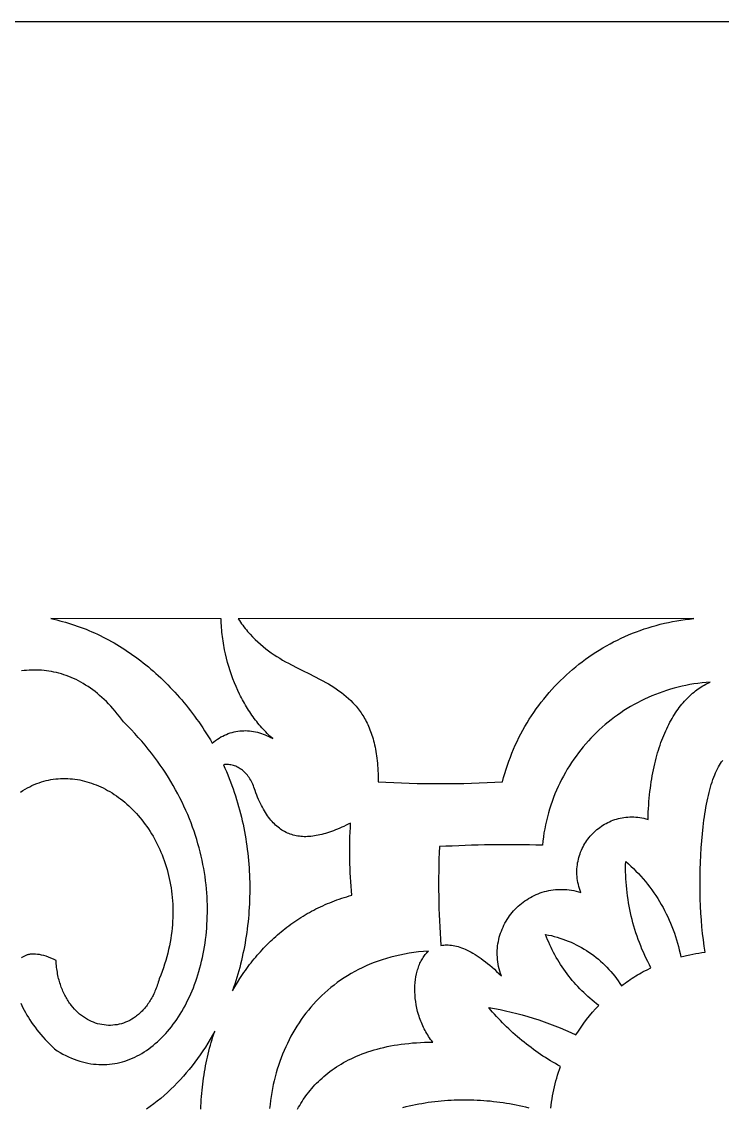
# Model space of a CAD drawing. Extents: x -4950 to -2150, y -1354 to 1346.
# Drawn here: x -3755.5 to -3550.2, y 1027.4 to 1345.6 of the extents above; entities that cross this region are included whole.
import ezdxf

# ---------------------------------------------------------------- set-up
doc = ezdxf.new("R2010")
doc.units = 0
doc.layers.add('LAYER_1', color=18, linetype='CONTINUOUS')

msp = doc.modelspace()

# ---------------------------------------------------------------- linework, layer by layer
at = {"layer": 'LAYER_1'}
for points in [[(-4949.84, -1354.38), (-2149.84, -1354.38), (-2149.84, 1345.62), (-4949.84, 1345.62)], [(-3747.02, 1170.62), (-3746.15, 1170.43), (-3745.27, 1170.23), (-3744.4, 1170.01), (-3743.53, 1169.78), (-3742.66, 1169.54), (-3741.8, 1169.29), (-3740.94, 1169.02), (-3740.08, 1168.74), (-3739.23, 1168.45), (-3738.38, 1168.14), (-3737.53, 1167.82), (-3736.68, 1167.49), (-3735.84, 1167.14), (-3735, 1166.79), (-3734.17, 1166.42), (-3733.34, 1166.03), (-3732.51, 1165.64), (-3731.69, 1165.23), (-3730.87, 1164.81), (-3730.06, 1164.38), (-3729.25, 1163.93), (-3728.44, 1163.48), (-3727.64, 1163.01), (-3726.84, 1162.53), (-3726.05, 1162.04), (-3725.26, 1161.53), (-3724.48, 1161.01), (-3723.7, 1160.49), (-3722.93, 1159.95), (-3722.16, 1159.39), (-3721.4, 1158.83), (-3720.64, 1158.26), (-3719.89, 1157.67), (-3719.14, 1157.07), (-3718.4, 1156.46), (-3717.66, 1155.84), (-3716.93, 1155.21), (-3716.2, 1154.57), (-3715.49, 1153.91), (-3714.77, 1153.25), (-3714.07, 1152.57), (-3713.36, 1151.89), (-3712.67, 1151.19), (-3711.98, 1150.48), (-3711.3, 1149.76), (-3710.62, 1149.03), (-3709.96, 1148.29), (-3709.29, 1147.54), (-3708.64, 1146.78), (-3707.99, 1146.01), (-3707.35, 1145.23), (-3706.71, 1144.43), (-3706.09, 1143.63), (-3705.47, 1142.82), (-3704.85, 1142), (-3704.25, 1141.16), (-3703.65, 1140.32), (-3703.06, 1139.47), (-3702.48, 1138.61), (-3701.9, 1137.73), (-3701.34, 1136.85), (-3700.78, 1135.96), (-3700.23, 1135.06), (-3699.69, 1134.15), (-3699.19, 1134.55), (-3698.69, 1134.93), (-3698.18, 1135.28), (-3697.66, 1135.61), (-3697.13, 1135.92), (-3696.6, 1136.2), (-3696.06, 1136.46), (-3695.52, 1136.69), (-3694.97, 1136.91), (-3694.42, 1137.1), (-3693.86, 1137.26), (-3693.3, 1137.41), (-3692.74, 1137.53), (-3692.17, 1137.62), (-3691.6, 1137.69), (-3691.03, 1137.75), (-3690.45, 1137.77), (-3689.88, 1137.78), (-3689.3, 1137.76), (-3688.73, 1137.72), (-3688.15, 1137.65), (-3687.57, 1137.56), (-3687, 1137.45), (-3686.42, 1137.32), (-3685.85, 1137.16), (-3685.28, 1136.99), (-3684.71, 1136.78), (-3684.14, 1136.56), (-3683.58, 1136.31), (-3683.02, 1136.04), (-3682.47, 1135.75), (-3681.92, 1135.44), (-3682.34, 1135.81), (-3682.76, 1136.2), (-3683.17, 1136.59), (-3683.57, 1136.99), (-3683.97, 1137.39), (-3684.37, 1137.81), (-3684.76, 1138.23), (-3685.15, 1138.65), (-3685.53, 1139.08), (-3685.9, 1139.52), (-3686.27, 1139.97), (-3686.63, 1140.42), (-3686.99, 1140.88), (-3687.35, 1141.35), (-3687.69, 1141.82), (-3688.03, 1142.3), (-3688.37, 1142.78), (-3688.7, 1143.27), (-3689.03, 1143.77), (-3689.34, 1144.27), (-3689.66, 1144.77), (-3689.96, 1145.29), (-3690.27, 1145.8), (-3690.56, 1146.33), (-3690.85, 1146.86), (-3691.13, 1147.39), (-3691.41, 1147.93), (-3691.68, 1148.47), (-3692.21, 1149.57), (-3692.71, 1150.7), (-3693.18, 1151.84), (-3693.63, 1152.99), (-3694.05, 1154.17), (-3694.45, 1155.36), (-3694.82, 1156.56), (-3695.17, 1157.78), (-3695.49, 1159.01), (-3695.78, 1160.26), (-3696.04, 1161.52), (-3696.17, 1162.15), (-3696.28, 1162.79), (-3696.39, 1163.43), (-3696.49, 1164.07), (-3696.58, 1164.71), (-3696.67, 1165.36), (-3696.75, 1166.01), (-3696.82, 1166.66), (-3696.88, 1167.31), (-3696.94, 1167.97), (-3696.99, 1168.63), (-3697.04, 1169.28), (-3697.07, 1169.95), (-3697.1, 1170.61)], [(-3692.04, 1170.61), (-3691.72, 1170.1), (-3691.39, 1169.61), (-3691.06, 1169.13), (-3690.72, 1168.66), (-3690.38, 1168.2), (-3690.03, 1167.75), (-3689.68, 1167.32), (-3689.33, 1166.89), (-3688.61, 1166.06), (-3687.87, 1165.27), (-3687.12, 1164.51), (-3686.36, 1163.78), (-3685.58, 1163.09), (-3684.8, 1162.43), (-3684, 1161.8), (-3683.19, 1161.19), (-3682.37, 1160.61), (-3681.55, 1160.05), (-3680.72, 1159.51), (-3679.88, 1158.99), (-3679.04, 1158.49), (-3678.19, 1158), (-3677.34, 1157.53), (-3676.49, 1157.07), (-3674.78, 1156.19), (-3673.07, 1155.33), (-3671.38, 1154.49), (-3669.7, 1153.65), (-3668.05, 1152.79), (-3667.23, 1152.36), (-3666.42, 1151.91), (-3665.63, 1151.46), (-3664.84, 1150.99), (-3664.07, 1150.51), (-3663.31, 1150.02), (-3662.56, 1149.5), (-3661.83, 1148.97), (-3661.12, 1148.42), (-3660.42, 1147.84), (-3659.73, 1147.25), (-3659.07, 1146.62), (-3658.43, 1145.97), (-3657.8, 1145.29), (-3657.5, 1144.93), (-3657.2, 1144.57), (-3656.91, 1144.21), (-3656.62, 1143.83), (-3656.34, 1143.44), (-3656.06, 1143.05), (-3655.79, 1142.64), (-3655.53, 1142.23), (-3655.27, 1141.81), (-3655.02, 1141.38), (-3654.78, 1140.94), (-3654.54, 1140.48), (-3654.31, 1140.02), (-3654.08, 1139.55), (-3653.86, 1139.06), (-3653.65, 1138.57), (-3653.45, 1138.06), (-3653.26, 1137.54), (-3653.07, 1137.01), (-3652.89, 1136.47), (-3652.71, 1135.92), (-3652.55, 1135.35), (-3652.39, 1134.77), (-3652.24, 1134.18), (-3652.1, 1133.58), (-3651.97, 1132.96), (-3651.84, 1132.33), (-3651.73, 1131.69), (-3651.62, 1131.03), (-3651.52, 1130.35), (-3651.43, 1129.67), (-3651.35, 1128.97), (-3651.28, 1128.25), (-3651.22, 1127.52), (-3651.16, 1126.77), (-3651.12, 1126.01), (-3651.08, 1125.23), (-3651.06, 1124.44), (-3651.04, 1123.63), (-3651.04, 1122.81), (-3648.76, 1122.67), (-3646.49, 1122.56), (-3644.21, 1122.46), (-3641.93, 1122.38), (-3639.65, 1122.32), (-3637.37, 1122.28), (-3635.09, 1122.25), (-3632.81, 1122.24), (-3630.53, 1122.25), (-3628.25, 1122.28), (-3625.97, 1122.32), (-3623.69, 1122.38), (-3621.42, 1122.46), (-3619.14, 1122.56), (-3616.86, 1122.67), (-3614.58, 1122.81), (-3614.26, 1124.04), (-3613.91, 1125.26), (-3613.54, 1126.47), (-3613.14, 1127.67), (-3612.72, 1128.86), (-3612.29, 1130.04), (-3611.83, 1131.2), (-3611.34, 1132.35), (-3610.84, 1133.49), (-3610.32, 1134.62), (-3609.77, 1135.73), (-3609.21, 1136.83), (-3608.62, 1137.92), (-3608.02, 1138.99), (-3607.39, 1140.05), (-3606.75, 1141.1), (-3606.09, 1142.13), (-3605.41, 1143.14), (-3604.71, 1144.14), (-3603.99, 1145.13), (-3603.25, 1146.1), (-3602.5, 1147.06), (-3601.73, 1148), (-3600.94, 1148.93), (-3600.14, 1149.84), (-3599.32, 1150.73), (-3598.48, 1151.61), (-3597.63, 1152.47), (-3596.76, 1153.31), (-3595.87, 1154.14), (-3594.97, 1154.94), (-3594.06, 1155.74), (-3593.13, 1156.51), (-3592.19, 1157.27), (-3591.23, 1158), (-3590.26, 1158.72), (-3589.27, 1159.43), (-3588.27, 1160.11), (-3587.26, 1160.77), (-3586.24, 1161.42), (-3585.2, 1162.04), (-3584.15, 1162.65), (-3583.09, 1163.24), (-3582.02, 1163.8), (-3580.94, 1164.35), (-3579.84, 1164.87), (-3578.74, 1165.38), (-3577.62, 1165.86), (-3576.5, 1166.33), (-3575.36, 1166.77), (-3574.21, 1167.19), (-3573.06, 1167.59), (-3571.9, 1167.97), (-3570.72, 1168.32), (-3569.54, 1168.65), (-3568.35, 1168.97), (-3567.15, 1169.25), (-3565.94, 1169.52), (-3564.73, 1169.76), (-3563.51, 1169.98), (-3562.28, 1170.17), (-3561.05, 1170.34), (-3559.8, 1170.49), (-3558.56, 1170.62)], [(-3553.72, 1151.98), (-3554.92, 1151.89), (-3556.12, 1151.78), (-3557.3, 1151.63), (-3558.48, 1151.46), (-3559.66, 1151.27), (-3560.82, 1151.05), (-3561.97, 1150.8), (-3563.12, 1150.53), (-3564.26, 1150.24), (-3565.38, 1149.92), (-3566.5, 1149.57), (-3567.61, 1149.2), (-3568.7, 1148.81), (-3569.78, 1148.4), (-3570.86, 1147.96), (-3571.92, 1147.49), (-3572.97, 1147.01), (-3574, 1146.5), (-3575.03, 1145.98), (-3576.04, 1145.43), (-3577.04, 1144.85), (-3578.02, 1144.26), (-3578.99, 1143.65), (-3579.95, 1143.02), (-3580.89, 1142.36), (-3581.82, 1141.69), (-3582.73, 1140.99), (-3583.62, 1140.28), (-3584.5, 1139.55), (-3585.37, 1138.8), (-3586.22, 1138.03), (-3587.05, 1137.24), (-3587.86, 1136.44), (-3588.66, 1135.62), (-3589.44, 1134.78), (-3590.2, 1133.92), (-3590.94, 1133.05), (-3591.66, 1132.16), (-3592.37, 1131.25), (-3593.05, 1130.33), (-3593.72, 1129.39), (-3594.37, 1128.44), (-3594.99, 1127.47), (-3595.6, 1126.49), (-3596.18, 1125.49), (-3596.74, 1124.48), (-3597.29, 1123.46), (-3597.81, 1122.42), (-3598.3, 1121.37), (-3598.78, 1120.3), (-3599.23, 1119.23), (-3599.66, 1118.14), (-3600.07, 1117.04), (-3600.45, 1115.92), (-3600.81, 1114.8), (-3601.14, 1113.66), (-3601.45, 1112.52), (-3601.74, 1111.36), (-3602, 1110.19), (-3602.23, 1109.01), (-3602.44, 1107.83), (-3602.62, 1106.63), (-3602.78, 1105.42), (-3602.91, 1104.21), (-3604.79, 1104.25), (-3606.68, 1104.29), (-3608.57, 1104.31), (-3610.45, 1104.33), (-3612.34, 1104.33), (-3614.23, 1104.33), (-3616.12, 1104.32), (-3618, 1104.29), (-3619.89, 1104.26), (-3621.78, 1104.22), (-3623.67, 1104.17), (-3625.55, 1104.11), (-3627.44, 1104.04), (-3629.32, 1103.96), (-3631.21, 1103.87), (-3633.09, 1103.77), (-3633.17, 1101.97), (-3633.23, 1100.16), (-3633.28, 1098.35), (-3633.31, 1096.53), (-3633.33, 1094.72), (-3633.34, 1092.91), (-3633.33, 1091.1), (-3633.31, 1089.29), (-3633.27, 1087.48), (-3633.22, 1085.67), (-3633.16, 1083.87), (-3633.08, 1082.06), (-3632.99, 1080.25), (-3632.88, 1078.44), (-3632.76, 1076.63), (-3632.63, 1074.83), (-3632.22, 1074.89), (-3631.8, 1074.94), (-3631.37, 1074.97), (-3630.94, 1074.98), (-3630.49, 1074.97), (-3630.03, 1074.93), (-3629.57, 1074.88), (-3629.09, 1074.81), (-3628.61, 1074.72), (-3628.11, 1074.6), (-3627.61, 1074.46), (-3627.1, 1074.31), (-3626.57, 1074.12), (-3626.04, 1073.92), (-3625.5, 1073.69), (-3624.95, 1073.44), (-3624.39, 1073.16), (-3623.83, 1072.86), (-3623.25, 1072.54), (-3622.66, 1072.18), (-3622.07, 1071.81), (-3621.47, 1071.41), (-3620.85, 1070.98), (-3620.23, 1070.52), (-3619.6, 1070.04), (-3618.96, 1069.53), (-3618.31, 1068.99), (-3617.66, 1068.43), (-3616.99, 1067.83), (-3616.32, 1067.21), (-3615.63, 1066.56), (-3614.94, 1065.88), (-3615.18, 1066.56), (-3615.4, 1067.25), (-3615.58, 1067.94), (-3615.74, 1068.63), (-3615.87, 1069.31), (-3615.98, 1069.99), (-3616.06, 1070.67), (-3616.11, 1071.35), (-3616.14, 1072.02), (-3616.15, 1072.68), (-3616.13, 1073.35), (-3616.09, 1074), (-3616.02, 1074.66), (-3615.93, 1075.3), (-3615.82, 1075.94), (-3615.69, 1076.57), (-3615.53, 1077.2), (-3615.36, 1077.82), (-3615.16, 1078.43), (-3614.94, 1079.03), (-3614.71, 1079.62), (-3614.45, 1080.2), (-3614.17, 1080.78), (-3613.88, 1081.34), (-3613.57, 1081.89), (-3613.24, 1082.43), (-3612.89, 1082.96), (-3612.53, 1083.47), (-3612.14, 1083.98), (-3611.75, 1084.47), (-3611.33, 1084.95), (-3610.91, 1085.41), (-3610.46, 1085.86), (-3610.01, 1086.3), (-3609.53, 1086.72), (-3609.05, 1087.12), (-3608.55, 1087.51), (-3608.04, 1087.88), (-3607.51, 1088.23), (-3606.98, 1088.57), (-3606.43, 1088.89), (-3605.87, 1089.19), (-3605.3, 1089.48), (-3604.72, 1089.74), (-3604.13, 1089.98), (-3603.54, 1090.21), (-3602.93, 1090.41), (-3602.31, 1090.59), (-3601.69, 1090.76), (-3601.05, 1090.9), (-3600.41, 1091.01), (-3599.77, 1091.11), (-3599.11, 1091.18), (-3598.45, 1091.23), (-3597.79, 1091.26), (-3597.12, 1091.26), (-3596.44, 1091.23), (-3595.76, 1091.18), (-3595.08, 1091.11), (-3594.39, 1091.01), (-3593.7, 1090.88), (-3593, 1090.72), (-3592.31, 1090.54), (-3591.61, 1090.33), (-3591.83, 1090.92), (-3592.03, 1091.51), (-3592.21, 1092.1), (-3592.36, 1092.69), (-3592.49, 1093.28), (-3592.59, 1093.86), (-3592.68, 1094.45), (-3592.74, 1095.03), (-3592.78, 1095.61), (-3592.8, 1096.18), (-3592.79, 1096.76), (-3592.77, 1097.32), (-3592.72, 1097.89), (-3592.66, 1098.45), (-3592.58, 1099), (-3592.47, 1099.55), (-3592.35, 1100.09), (-3592.21, 1100.63), (-3592.05, 1101.16), (-3591.88, 1101.68), (-3591.69, 1102.2), (-3591.47, 1102.7), (-3591.25, 1103.2), (-3591, 1103.69), (-3590.74, 1104.17), (-3590.47, 1104.65), (-3590.18, 1105.11), (-3589.87, 1105.56), (-3589.55, 1106), (-3589.22, 1106.43), (-3588.87, 1106.85), (-3588.51, 1107.26), (-3588.13, 1107.65), (-3587.75, 1108.04), (-3587.35, 1108.41), (-3586.93, 1108.76), (-3586.51, 1109.1), (-3586.07, 1109.43), (-3585.63, 1109.75), (-3585.17, 1110.05), (-3584.7, 1110.33), (-3584.23, 1110.6), (-3583.74, 1110.85), (-3583.24, 1111.09), (-3582.74, 1111.31), (-3582.23, 1111.51), (-3581.7, 1111.7), (-3581.17, 1111.86), (-3580.64, 1112.01), (-3580.09, 1112.14), (-3579.54, 1112.25), (-3578.99, 1112.34), (-3578.42, 1112.41), (-3577.85, 1112.46), (-3577.28, 1112.49), (-3576.7, 1112.5), (-3576.12, 1112.49), (-3575.53, 1112.46), (-3574.94, 1112.4), (-3574.34, 1112.32), (-3573.75, 1112.22), (-3573.14, 1112.09), (-3572.54, 1111.94), (-3571.94, 1111.77), (-3571.9, 1112.84), (-3571.86, 1113.9), (-3571.8, 1114.94), (-3571.74, 1115.96), (-3571.66, 1116.98), (-3571.57, 1117.98), (-3571.48, 1118.96), (-3571.37, 1119.93), (-3571.25, 1120.89), (-3571.13, 1121.83), (-3570.99, 1122.76), (-3570.85, 1123.67), (-3570.69, 1124.57), (-3570.53, 1125.46), (-3570.36, 1126.33), (-3570.17, 1127.19), (-3569.98, 1128.03), (-3569.78, 1128.86), (-3569.58, 1129.67), (-3569.36, 1130.47), (-3569.13, 1131.26), (-3568.9, 1132.03), (-3568.66, 1132.79), (-3568.41, 1133.54), (-3568.16, 1134.27), (-3567.89, 1134.99), (-3567.62, 1135.69), (-3567.35, 1136.38), (-3567.06, 1137.05), (-3566.77, 1137.71), (-3566.47, 1138.36), (-3566.16, 1139), (-3565.85, 1139.61), (-3565.53, 1140.22), (-3565.21, 1140.81), (-3564.88, 1141.39), (-3564.54, 1141.95), (-3564.2, 1142.5), (-3563.85, 1143.04), (-3563.5, 1143.56), (-3563.14, 1144.07), (-3562.77, 1144.57), (-3562.4, 1145.05), (-3562.03, 1145.51), (-3561.65, 1145.97), (-3561.27, 1146.41), (-3560.88, 1146.83), (-3560.49, 1147.24), (-3560.09, 1147.64), (-3559.69, 1148.03), (-3559.28, 1148.4), (-3558.87, 1148.76), (-3558.46, 1149.1), (-3558.04, 1149.43), (-3557.62, 1149.75), (-3557.2, 1150.05), (-3556.78, 1150.34), (-3556.35, 1150.61), (-3555.91, 1150.88), (-3555.48, 1151.12), (-3555.04, 1151.36), (-3554.6, 1151.58), (-3554.16, 1151.79)], [(-3687.14, 1120.24), (-3687.28, 1120.72), (-3687.44, 1121.18), (-3687.6, 1121.63), (-3687.78, 1122.06), (-3687.98, 1122.49), (-3688.18, 1122.89), (-3688.4, 1123.29), (-3688.63, 1123.67), (-3688.87, 1124.03), (-3689.12, 1124.38), (-3689.38, 1124.72), (-3689.65, 1125.04), (-3689.93, 1125.34), (-3690.22, 1125.63), (-3690.52, 1125.9), (-3690.82, 1126.16), (-3691.14, 1126.4), (-3691.45, 1126.62), (-3691.78, 1126.82), (-3692.11, 1127.01), (-3692.45, 1127.18), (-3692.79, 1127.33), (-3693.14, 1127.46), (-3693.49, 1127.58), (-3693.85, 1127.67), (-3694.21, 1127.75), (-3694.57, 1127.8), (-3694.93, 1127.84), (-3695.3, 1127.86), (-3695.67, 1127.86), (-3696.04, 1127.83), (-3696.41, 1127.79), (-3695.96, 1126.79), (-3695.53, 1125.79), (-3695.11, 1124.79), (-3694.7, 1123.78), (-3694.31, 1122.77), (-3693.93, 1121.75), (-3693.57, 1120.73), (-3693.22, 1119.7), (-3692.88, 1118.68), (-3692.56, 1117.64), (-3692.25, 1116.61), (-3691.95, 1115.57), (-3691.66, 1114.53), (-3691.39, 1113.48), (-3691.13, 1112.44), (-3690.89, 1111.39), (-3690.66, 1110.34), (-3690.44, 1109.28), (-3690.23, 1108.23), (-3690.04, 1107.17), (-3689.86, 1106.11), (-3689.69, 1105.05), (-3689.54, 1103.99), (-3689.4, 1102.93), (-3689.27, 1101.87), (-3689.16, 1100.8), (-3689.05, 1099.74), (-3688.96, 1098.67), (-3688.88, 1097.61), (-3688.82, 1096.54), (-3688.77, 1095.48), (-3688.73, 1094.41), (-3688.7, 1093.35), (-3688.68, 1092.28), (-3688.68, 1091.22), (-3688.69, 1090.16), (-3688.71, 1089.1), (-3688.74, 1088.04), (-3688.79, 1086.98), (-3688.85, 1085.92), (-3688.91, 1084.87), (-3689, 1083.81), (-3689.09, 1082.76), (-3689.19, 1081.71), (-3689.31, 1080.67), (-3689.44, 1079.63), (-3689.58, 1078.58), (-3689.73, 1077.55), (-3689.9, 1076.51), (-3690.07, 1075.48), (-3690.26, 1074.45), (-3690.46, 1073.43), (-3690.67, 1072.41), (-3690.89, 1071.39), (-3691.13, 1070.38), (-3691.37, 1069.37), (-3691.63, 1068.37), (-3691.89, 1067.37), (-3692.17, 1066.37), (-3692.46, 1065.39), (-3692.76, 1064.4), (-3693.08, 1063.42), (-3693.4, 1062.45), (-3693.73, 1061.48), (-3693.03, 1062.71), (-3692.3, 1063.93), (-3691.55, 1065.13), (-3690.77, 1066.31), (-3690.37, 1066.89), (-3689.97, 1067.47), (-3689.55, 1068.05), (-3689.14, 1068.61), (-3688.71, 1069.18), (-3688.28, 1069.74), (-3687.85, 1070.29), (-3687.4, 1070.84), (-3686.95, 1071.38), (-3686.5, 1071.92), (-3686.04, 1072.45), (-3685.57, 1072.98), (-3685.09, 1073.5), (-3684.61, 1074.02), (-3684.13, 1074.52), (-3683.63, 1075.03), (-3683.13, 1075.53), (-3682.63, 1076.02), (-3682.12, 1076.5), (-3681.6, 1076.98), (-3681.07, 1077.46), (-3680.54, 1077.93), (-3680.01, 1078.39), (-3679.46, 1078.84), (-3678.91, 1079.29), (-3678.36, 1079.73), (-3677.8, 1080.16), (-3677.23, 1080.59), (-3676.65, 1081.01), (-3676.07, 1081.43), (-3675.48, 1081.84), (-3674.89, 1082.24), (-3674.29, 1082.63), (-3673.69, 1083.02), (-3673.07, 1083.39), (-3672.46, 1083.77), (-3671.83, 1084.13), (-3671.2, 1084.49), (-3670.57, 1084.83), (-3669.92, 1085.18), (-3669.27, 1085.51), (-3668.62, 1085.84), (-3667.96, 1086.15), (-3667.29, 1086.46), (-3666.61, 1086.77), (-3665.93, 1087.06), (-3665.25, 1087.34), (-3664.56, 1087.62), (-3663.86, 1087.89), (-3663.15, 1088.15), (-3662.44, 1088.4), (-3661.72, 1088.65), (-3661, 1088.88), (-3660.27, 1089.11), (-3659.54, 1089.33), (-3658.79, 1089.54), (-3658.9, 1090.85), (-3659, 1092.17), (-3659.08, 1093.49), (-3659.15, 1094.81), (-3659.22, 1096.13), (-3659.27, 1097.45), (-3659.3, 1098.77), (-3659.33, 1100.09), (-3659.35, 1101.41), (-3659.35, 1102.74), (-3659.34, 1104.06), (-3659.33, 1105.38), (-3659.3, 1106.7), (-3659.25, 1108.02), (-3659.2, 1109.35), (-3659.14, 1110.67), (-3659.79, 1110.34), (-3660.43, 1110.03), (-3661.06, 1109.73), (-3661.69, 1109.44), (-3662.31, 1109.17), (-3662.92, 1108.91), (-3663.52, 1108.67), (-3664.12, 1108.43), (-3664.71, 1108.22), (-3665.29, 1108.02), (-3665.87, 1107.83), (-3666.44, 1107.65), (-3667, 1107.49), (-3667.55, 1107.35), (-3668.1, 1107.22), (-3668.64, 1107.1), (-3669.18, 1107), (-3669.7, 1106.91), (-3670.22, 1106.84), (-3670.74, 1106.78), (-3671.24, 1106.74), (-3671.74, 1106.71), (-3672.24, 1106.7), (-3672.72, 1106.7), (-3673.2, 1106.72), (-3673.68, 1106.76), (-3674.14, 1106.8), (-3674.6, 1106.87), (-3675.06, 1106.95), (-3675.5, 1107.05), (-3675.94, 1107.16), (-3676.38, 1107.29), (-3676.81, 1107.43), (-3677.23, 1107.59), (-3677.64, 1107.77), (-3678.05, 1107.96), (-3678.46, 1108.17), (-3678.85, 1108.39), (-3679.25, 1108.63), (-3679.63, 1108.89), (-3680.01, 1109.16), (-3680.38, 1109.46), (-3680.75, 1109.76), (-3681.11, 1110.09), (-3681.46, 1110.43), (-3681.81, 1110.79), (-3682.16, 1111.16), (-3682.5, 1111.56), (-3682.83, 1111.97), (-3683.15, 1112.4), (-3683.47, 1112.84), (-3683.79, 1113.3), (-3684.1, 1113.78), (-3684.4, 1114.28), (-3684.7, 1114.8), (-3684.99, 1115.33), (-3685.28, 1115.88), (-3685.56, 1116.45), (-3685.84, 1117.04), (-3686.11, 1117.64), (-3686.38, 1118.26), (-3686.64, 1118.91), (-3686.89, 1119.57)]]:
    msp.add_lwpolyline(points, close=True, dxfattribs=at)
for points in [[(-3755.79, 1057.91), (-3755.48, 1057.22), (-3755.15, 1056.52), (-3754.79, 1055.82), (-3754.41, 1055.11), (-3754, 1054.4), (-3753.57, 1053.68), (-3753.12, 1052.97), (-3752.64, 1052.25), (-3752.14, 1051.54), (-3751.62, 1050.82), (-3751.07, 1050.11), (-3750.5, 1049.39), (-3749.91, 1048.69), (-3749.3, 1047.98), (-3748.66, 1047.28), (-3747.99, 1046.59), (-3747.31, 1045.9), (-3746.6, 1045.22), (-3745.87, 1044.55), (-3745.12, 1043.89), (-3744.29, 1043.4), (-3743.46, 1042.94), (-3742.63, 1042.52), (-3741.81, 1042.13), (-3740.98, 1041.77), (-3740.16, 1041.45), (-3739.34, 1041.16), (-3738.53, 1040.89), (-3737.71, 1040.66), (-3736.9, 1040.46), (-3736.1, 1040.29), (-3735.29, 1040.15), (-3734.49, 1040.04), (-3733.7, 1039.96), (-3732.9, 1039.91), (-3732.12, 1039.89), (-3731.33, 1039.9), (-3730.56, 1039.93), (-3729.78, 1039.99), (-3729.02, 1040.08), (-3728.25, 1040.2), (-3727.5, 1040.34), (-3726.75, 1040.51), (-3726, 1040.71), (-3725.27, 1040.93), (-3724.53, 1041.18), (-3723.81, 1041.45), (-3723.09, 1041.75), (-3722.38, 1042.07), (-3721.68, 1042.42), (-3720.98, 1042.79), (-3720.3, 1043.18), (-3719.62, 1043.6), (-3718.95, 1044.04), (-3718.29, 1044.5), (-3717.64, 1044.99), (-3716.99, 1045.49), (-3716.36, 1046.02), (-3715.73, 1046.57), (-3715.12, 1047.14), (-3714.51, 1047.73), (-3713.92, 1048.34), (-3713.33, 1048.97), (-3712.76, 1049.62), (-3712.2, 1050.29), (-3711.65, 1050.98), (-3711.11, 1051.69), (-3710.58, 1052.41), (-3710.06, 1053.15), (-3709.56, 1053.92), (-3709.06, 1054.69), (-3708.58, 1055.49), (-3708.12, 1056.3), (-3707.66, 1057.13), (-3707.22, 1057.97), (-3706.79, 1058.83), (-3706.38, 1059.71), (-3705.98, 1060.59), (-3705.59, 1061.5), (-3705.22, 1062.42), (-3704.86, 1063.35), (-3704.52, 1064.3), (-3704.19, 1065.26), (-3703.88, 1066.23), (-3703.58, 1067.21), (-3703.3, 1068.21), (-3703.03, 1069.22), (-3702.78, 1070.24), (-3702.55, 1071.27), (-3702.33, 1072.31), (-3702.13, 1073.37), (-3701.95, 1074.43), (-3701.78, 1075.51), (-3701.63, 1076.59), (-3701.5, 1077.68), (-3701.39, 1078.79), (-3701.29, 1079.9), (-3701.22, 1081.02), (-3701.16, 1082.14), (-3701.12, 1083.28), (-3701.1, 1084.42), (-3701.1, 1085.57), (-3701.11, 1086.73), (-3701.15, 1087.89), (-3701.21, 1089.06), (-3701.29, 1090.23), (-3701.38, 1091.41), (-3701.5, 1092.59), (-3701.64, 1093.78), (-3701.8, 1094.98), (-3701.98, 1096.17), (-3702.19, 1097.38), (-3702.41, 1098.58), (-3702.66, 1099.79), (-3702.93, 1101), (-3703.22, 1102.21), (-3703.53, 1103.43), (-3703.87, 1104.64), (-3704.23, 1105.86), (-3704.61, 1107.08), (-3705.02, 1108.3), (-3705.45, 1109.52), (-3705.9, 1110.74), (-3706.38, 1111.96), (-3706.88, 1113.18), (-3707.41, 1114.4), (-3707.96, 1115.62), (-3708.54, 1116.84), (-3709.14, 1118.05), (-3709.77, 1119.26), (-3710.42, 1120.47), (-3711.1, 1121.68), (-3711.81, 1122.88), (-3712.54, 1124.08), (-3713.3, 1125.28), (-3714.09, 1126.47), (-3714.9, 1127.66), (-3715.74, 1128.84), (-3716.61, 1130.02), (-3717.5, 1131.19), (-3718.42, 1132.35), (-3719.38, 1133.51), (-3720.36, 1134.67), (-3721.36, 1135.81), (-3722.4, 1136.95), (-3723.47, 1138.08), (-3724.56, 1139.21), (-3725.69, 1140.32), (-3726.29, 1141.16), (-3726.9, 1141.97), (-3727.52, 1142.75), (-3728.14, 1143.51), (-3728.77, 1144.24), (-3729.41, 1144.95), (-3730.05, 1145.63), (-3730.7, 1146.29), (-3731.35, 1146.93), (-3732.01, 1147.54), (-3732.68, 1148.13), (-3733.35, 1148.69), (-3734.03, 1149.23), (-3734.71, 1149.75), (-3735.39, 1150.24), (-3736.08, 1150.72), (-3736.78, 1151.16), (-3737.48, 1151.59), (-3738.18, 1151.99), (-3738.88, 1152.37), (-3739.59, 1152.73), (-3740.3, 1153.06), (-3741.01, 1153.38), (-3741.73, 1153.67), (-3742.45, 1153.94), (-3743.17, 1154.19), (-3743.89, 1154.42), (-3744.62, 1154.62), (-3745.34, 1154.81), (-3746.07, 1154.97), (-3746.8, 1155.11), (-3747.53, 1155.24), (-3748.26, 1155.34), (-3748.99, 1155.42), (-3749.72, 1155.48), (-3750.45, 1155.52), (-3751.18, 1155.55), (-3751.91, 1155.55), (-3752.63, 1155.53), (-3753.36, 1155.5), (-3754.09, 1155.44), (-3754.81, 1155.37), (-3755.54, 1155.27)], [(-3600.46, 1027.1), (-3600.35, 1028.01), (-3600.23, 1028.91), (-3600.09, 1029.81), (-3599.94, 1030.7), (-3599.77, 1031.59), (-3599.59, 1032.48), (-3599.39, 1033.35), (-3599.17, 1034.23), (-3598.94, 1035.09), (-3598.7, 1035.95), (-3598.44, 1036.81), (-3598.17, 1037.65), (-3597.89, 1038.49), (-3597.59, 1039.33), (-3598.34, 1039.74), (-3599.09, 1040.16), (-3599.83, 1040.59), (-3600.56, 1041.03), (-3601.29, 1041.48), (-3602.02, 1041.94), (-3602.74, 1042.4), (-3603.45, 1042.88), (-3604.16, 1043.36), (-3604.86, 1043.85), (-3605.55, 1044.35), (-3606.24, 1044.85), (-3606.93, 1045.37), (-3607.6, 1045.89), (-3608.27, 1046.42), (-3608.94, 1046.96), (-3609.6, 1047.5), (-3610.25, 1048.06), (-3610.89, 1048.62), (-3611.53, 1049.19), (-3612.16, 1049.77), (-3612.79, 1050.35), (-3613.4, 1050.94), (-3614.01, 1051.54), (-3614.62, 1052.15), (-3615.21, 1052.77), (-3615.8, 1053.39), (-3616.39, 1054.02), (-3616.96, 1054.66), (-3617.53, 1055.3), (-3618.09, 1055.95), (-3618.64, 1056.61), (-3616.98, 1056.32), (-3615.33, 1056), (-3613.69, 1055.66), (-3612.05, 1055.28), (-3610.42, 1054.88), (-3608.8, 1054.45), (-3607.18, 1053.99), (-3605.58, 1053.5), (-3603.98, 1052.98), (-3602.39, 1052.43), (-3600.82, 1051.86), (-3599.25, 1051.26), (-3597.69, 1050.63), (-3596.15, 1049.97), (-3594.61, 1049.28), (-3593.09, 1048.57), (-3592.35, 1049.73), (-3591.58, 1050.88), (-3590.79, 1052), (-3589.96, 1053.09), (-3589.11, 1054.17), (-3588.23, 1055.22), (-3587.32, 1056.24), (-3586.38, 1057.24), (-3587.04, 1057.74), (-3587.69, 1058.26), (-3588.33, 1058.78), (-3588.96, 1059.31), (-3589.58, 1059.85), (-3590.19, 1060.41), (-3590.79, 1060.97), (-3591.38, 1061.55), (-3591.95, 1062.13), (-3592.52, 1062.73), (-3593.08, 1063.34), (-3593.62, 1063.95), (-3594.15, 1064.58), (-3594.68, 1065.21), (-3595.19, 1065.85), (-3595.68, 1066.51), (-3596.17, 1067.17), (-3596.65, 1067.84), (-3597.11, 1068.51), (-3597.56, 1069.2), (-3598, 1069.9), (-3598.43, 1070.6), (-3598.84, 1071.31), (-3599.24, 1072.03), (-3599.63, 1072.76), (-3600.01, 1073.49), (-3600.37, 1074.23), (-3600.72, 1074.98), (-3601.06, 1075.74), (-3601.38, 1076.5), (-3601.69, 1077.27), (-3601.99, 1078.04), (-3601.13, 1077.87), (-3600.27, 1077.68), (-3599.43, 1077.47), (-3598.59, 1077.23), (-3597.76, 1076.97), (-3596.94, 1076.7), (-3596.12, 1076.4), (-3595.32, 1076.08), (-3594.52, 1075.74), (-3593.74, 1075.38), (-3592.96, 1075), (-3592.2, 1074.61), (-3591.45, 1074.19), (-3590.71, 1073.75), (-3589.98, 1073.3), (-3589.26, 1072.82), (-3588.55, 1072.33), (-3587.86, 1071.82), (-3587.18, 1071.3), (-3586.51, 1070.75), (-3585.86, 1070.19), (-3585.22, 1069.61), (-3584.59, 1069.01), (-3583.98, 1068.4), (-3583.39, 1067.77), (-3582.81, 1067.13), (-3582.25, 1066.47), (-3581.7, 1065.79), (-3581.17, 1065.1), (-3580.65, 1064.39), (-3580.16, 1063.67), (-3579.68, 1062.93), (-3579.19, 1063.33), (-3578.69, 1063.72), (-3578.18, 1064.1), (-3577.67, 1064.47), (-3577.15, 1064.83), (-3576.62, 1065.18), (-3576.09, 1065.53), (-3575.56, 1065.86), (-3575.01, 1066.19), (-3574.47, 1066.51), (-3573.91, 1066.82), (-3573.36, 1067.13), (-3572.23, 1067.71), (-3571.09, 1068.27), (-3571.56, 1069.17), (-3572.03, 1070.07), (-3572.47, 1070.99), (-3572.9, 1071.91), (-3573.32, 1072.83), (-3573.72, 1073.76), (-3574.1, 1074.7), (-3574.47, 1075.64), (-3574.82, 1076.59), (-3575.16, 1077.54), (-3575.48, 1078.5), (-3575.79, 1079.46), (-3576.07, 1080.43), (-3576.35, 1081.4), (-3576.61, 1082.38), (-3576.85, 1083.36), (-3577.07, 1084.35), (-3577.28, 1085.33), (-3577.47, 1086.33), (-3577.65, 1087.32), (-3577.81, 1088.32), (-3577.96, 1089.32), (-3578.08, 1090.32), (-3578.2, 1091.33), (-3578.29, 1092.34), (-3578.37, 1093.35), (-3578.43, 1094.36), (-3578.48, 1095.38), (-3578.5, 1096.39), (-3578.52, 1097.41), (-3578.51, 1098.43), (-3578.49, 1099.45), (-3577.71, 1098.76), (-3576.95, 1098.05), (-3576.2, 1097.34), (-3575.47, 1096.61), (-3574.76, 1095.86), (-3574.06, 1095.1), (-3573.38, 1094.33), (-3572.72, 1093.54), (-3572.08, 1092.74), (-3571.45, 1091.93), (-3570.84, 1091.1), (-3570.24, 1090.27), (-3569.67, 1089.42), (-3569.11, 1088.56), (-3568.57, 1087.69), (-3568.05, 1086.8), (-3567.55, 1085.91), (-3567.07, 1085.01), (-3566.61, 1084.1), (-3566.16, 1083.17), (-3565.74, 1082.24), (-3565.33, 1081.3), (-3564.94, 1080.35), (-3564.58, 1079.39), (-3564.23, 1078.43), (-3563.9, 1077.45), (-3563.59, 1076.47), (-3563.31, 1075.48), (-3563.04, 1074.48), (-3562.8, 1073.48), (-3562.57, 1072.47), (-3562.37, 1071.46), (-3561.49, 1071.68), (-3560.62, 1071.89), (-3559.73, 1072.08), (-3558.84, 1072.26), (-3557.94, 1072.43), (-3557.04, 1072.57), (-3556.13, 1072.7), (-3555.22, 1072.82), (-3555.49, 1074.58), (-3555.73, 1076.41), (-3555.95, 1078.31), (-3556.14, 1080.26), (-3556.3, 1082.25), (-3556.43, 1084.29), (-3556.54, 1086.37), (-3556.62, 1088.47), (-3556.67, 1090.6), (-3556.69, 1092.73), (-3556.68, 1094.88), (-3556.65, 1097.03), (-3556.58, 1099.17), (-3556.49, 1101.3), (-3556.36, 1103.41), (-3556.21, 1105.5), (-3556.02, 1107.55), (-3555.8, 1109.56), (-3555.55, 1111.53), (-3555.42, 1112.49), (-3555.27, 1113.44), (-3555.12, 1114.37), (-3554.96, 1115.29), (-3554.79, 1116.2), (-3554.62, 1117.08), (-3554.43, 1117.95), (-3554.24, 1118.79), (-3554.04, 1119.62), (-3553.83, 1120.43), (-3553.62, 1121.21), (-3553.39, 1121.97), (-3553.16, 1122.71), (-3552.92, 1123.43), (-3552.67, 1124.12), (-3552.41, 1124.78), (-3552.14, 1125.42), (-3551.87, 1126.03), (-3551.59, 1126.61), (-3551.29, 1127.16), (-3550.99, 1127.68), (-3550.68, 1128.17), (-3550.37, 1128.63), (-3550.04, 1129.05)], [(-3755.85, 1119.77), (-3755.19, 1120.2), (-3754.53, 1120.6), (-3753.86, 1120.98), (-3753.19, 1121.33), (-3752.51, 1121.66), (-3751.83, 1121.97), (-3751.14, 1122.25), (-3750.45, 1122.5), (-3749.76, 1122.73), (-3749.06, 1122.94), (-3748.37, 1123.12), (-3747.67, 1123.28), (-3746.96, 1123.42), (-3746.26, 1123.53), (-3745.56, 1123.62), (-3744.85, 1123.69), (-3744.15, 1123.74), (-3743.44, 1123.76), (-3742.73, 1123.76), (-3742.03, 1123.74), (-3741.32, 1123.7), (-3740.61, 1123.64), (-3739.91, 1123.55), (-3739.21, 1123.45), (-3738.51, 1123.32), (-3737.81, 1123.17), (-3737.11, 1123.01), (-3736.42, 1122.82), (-3735.73, 1122.62), (-3735.04, 1122.39), (-3734.36, 1122.14), (-3733.68, 1121.88), (-3733, 1121.6), (-3732.33, 1121.29), (-3731.66, 1120.97), (-3731, 1120.63), (-3730.35, 1120.27), (-3729.7, 1119.9), (-3729.05, 1119.51), (-3728.41, 1119.09), (-3727.78, 1118.67), (-3727.16, 1118.22), (-3726.54, 1117.76), (-3725.93, 1117.28), (-3725.33, 1116.79), (-3724.74, 1116.27), (-3724.15, 1115.75), (-3723.58, 1115.2), (-3723.01, 1114.65), (-3722.45, 1114.07), (-3721.91, 1113.48), (-3721.37, 1112.88), (-3720.84, 1112.26), (-3720.32, 1111.62), (-3719.82, 1110.98), (-3719.32, 1110.31), (-3718.84, 1109.64), (-3718.37, 1108.95), (-3717.91, 1108.25), (-3717.46, 1107.53), (-3717.03, 1106.8), (-3716.61, 1106.06), (-3716.2, 1105.3), (-3715.81, 1104.54), (-3715.43, 1103.76), (-3715.06, 1102.97), (-3714.71, 1102.16), (-3714.37, 1101.35), (-3714.05, 1100.52), (-3713.75, 1099.68), (-3713.46, 1098.84), (-3713.18, 1097.98), (-3712.93, 1097.11), (-3712.69, 1096.23), (-3712.46, 1095.34), (-3712.26, 1094.44), (-3712.07, 1093.53), (-3711.9, 1092.61), (-3711.75, 1091.68), (-3711.61, 1090.75), (-3711.5, 1089.8), (-3711.4, 1088.85), (-3711.33, 1087.88), (-3711.27, 1086.91), (-3711.23, 1085.93), (-3711.22, 1084.95), (-3711.22, 1083.95), (-3711.25, 1082.95), (-3711.3, 1081.94), (-3711.37, 1080.93), (-3711.46, 1079.91), (-3711.57, 1078.88), (-3711.71, 1077.84), (-3711.86, 1076.8), (-3712.05, 1075.76), (-3712.25, 1074.7), (-3712.48, 1073.65), (-3712.73, 1072.58), (-3713.01, 1071.52), (-3713.31, 1070.44), (-3713.64, 1069.37), (-3713.99, 1068.29), (-3714.37, 1067.2), (-3714.77, 1066.11), (-3715.2, 1065.02), (-3715.34, 1064.53), (-3715.48, 1064.06), (-3715.63, 1063.59), (-3715.78, 1063.13), (-3715.94, 1062.68), (-3716.11, 1062.24), (-3716.28, 1061.81), (-3716.46, 1061.39), (-3716.64, 1060.98), (-3716.83, 1060.58), (-3717.02, 1060.18), (-3717.22, 1059.8), (-3717.43, 1059.42), (-3717.64, 1059.05), (-3717.85, 1058.69), (-3718.07, 1058.34), (-3718.29, 1058), (-3718.52, 1057.67), (-3718.76, 1057.35), (-3718.99, 1057.03), (-3719.24, 1056.72), (-3719.48, 1056.43), (-3719.73, 1056.14), (-3719.99, 1055.86), (-3720.24, 1055.59), (-3720.5, 1055.33), (-3720.77, 1055.07), (-3721.04, 1054.83), (-3721.31, 1054.59), (-3721.58, 1054.36), (-3721.86, 1054.14), (-3722.14, 1053.93), (-3722.43, 1053.73), (-3722.71, 1053.54), (-3723.29, 1053.18), (-3723.88, 1052.85), (-3724.48, 1052.55), (-3725.09, 1052.29), (-3725.7, 1052.07), (-3726.32, 1051.87), (-3726.95, 1051.71), (-3727.58, 1051.58), (-3728.21, 1051.49), (-3728.84, 1051.42), (-3729.48, 1051.39), (-3730.11, 1051.39), (-3730.75, 1051.42), (-3731.38, 1051.49), (-3732.01, 1051.59), (-3732.64, 1051.71), (-3733.27, 1051.87), (-3733.88, 1052.06), (-3734.5, 1052.29), (-3735.1, 1052.54), (-3735.7, 1052.82), (-3736.29, 1053.13), (-3736.87, 1053.48), (-3737.44, 1053.85), (-3737.99, 1054.26), (-3738.54, 1054.69), (-3739.07, 1055.16), (-3739.59, 1055.65), (-3740.09, 1056.17), (-3740.57, 1056.72), (-3741.04, 1057.3), (-3741.27, 1057.61), (-3741.49, 1057.91), (-3741.71, 1058.23), (-3741.92, 1058.55), (-3742.13, 1058.88), (-3742.34, 1059.22), (-3742.53, 1059.56), (-3742.73, 1059.91), (-3742.91, 1060.27), (-3743.1, 1060.64), (-3743.27, 1061.01), (-3743.44, 1061.39), (-3743.61, 1061.78), (-3743.77, 1062.17), (-3743.92, 1062.57), (-3744.06, 1062.98), (-3744.2, 1063.39), (-3744.34, 1063.81), (-3744.46, 1064.24), (-3744.58, 1064.67), (-3744.7, 1065.12), (-3744.8, 1065.56), (-3744.9, 1066.02), (-3744.99, 1066.48), (-3745.08, 1066.95), (-3745.16, 1067.42), (-3745.23, 1067.91), (-3745.29, 1068.39), (-3745.34, 1068.89), (-3745.39, 1069.39), (-3745.43, 1069.9), (-3745.46, 1070.41), (-3746.23, 1070.78), (-3746.97, 1071.1), (-3747.69, 1071.38), (-3748.38, 1071.62), (-3749.05, 1071.82), (-3749.69, 1071.99), (-3750.31, 1072.11), (-3750.9, 1072.2), (-3751.47, 1072.26), (-3752.01, 1072.28), (-3752.53, 1072.26), (-3753.02, 1072.21), (-3753.26, 1072.17), (-3753.49, 1072.13), (-3753.71, 1072.08), (-3753.93, 1072.02), (-3754.14, 1071.95), (-3754.35, 1071.87), (-3754.55, 1071.79), (-3754.74, 1071.7), (-3754.93, 1071.6), (-3755.11, 1071.5), (-3755.28, 1071.38), (-3755.45, 1071.27), (-3755.61, 1071.14)], [(-3674.66, 1026.8), (-3674.36, 1027.37), (-3674.04, 1027.93), (-3673.7, 1028.49), (-3673.35, 1029.05), (-3672.99, 1029.6), (-3672.62, 1030.16), (-3672.23, 1030.71), (-3671.82, 1031.25), (-3671.4, 1031.79), (-3670.97, 1032.33), (-3670.52, 1032.86), (-3670.05, 1033.39), (-3669.57, 1033.91), (-3669.08, 1034.43), (-3668.57, 1034.94), (-3668.04, 1035.44), (-3667.5, 1035.93), (-3666.95, 1036.42), (-3666.37, 1036.9), (-3665.78, 1037.38), (-3665.18, 1037.84), (-3664.56, 1038.3), (-3663.92, 1038.75), (-3663.26, 1039.19), (-3662.59, 1039.62), (-3661.9, 1040.04), (-3661.19, 1040.45), (-3660.47, 1040.85), (-3659.73, 1041.23), (-3658.97, 1041.61), (-3658.19, 1041.98), (-3657.39, 1042.33), (-3656.58, 1042.67), (-3655.75, 1043), (-3654.9, 1043.32), (-3654.03, 1043.62), (-3653.14, 1043.91), (-3652.24, 1044.19), (-3651.31, 1044.45), (-3650.37, 1044.7), (-3649.4, 1044.93), (-3648.42, 1045.15), (-3647.42, 1045.35), (-3646.39, 1045.53), (-3645.35, 1045.7), (-3644.29, 1045.86), (-3643.2, 1045.99), (-3642.1, 1046.11), (-3640.98, 1046.22), (-3639.83, 1046.3), (-3638.67, 1046.37), (-3637.48, 1046.41), (-3636.27, 1046.44), (-3635.04, 1046.45), (-3635.36, 1046.86), (-3635.67, 1047.28), (-3635.97, 1047.71), (-3636.25, 1048.13), (-3636.53, 1048.57), (-3636.79, 1049.01), (-3637.05, 1049.45), (-3637.3, 1049.9), (-3637.53, 1050.35), (-3637.76, 1050.8), (-3637.97, 1051.26), (-3638.18, 1051.72), (-3638.37, 1052.19), (-3638.56, 1052.65), (-3638.74, 1053.12), (-3638.9, 1053.59), (-3639.06, 1054.07), (-3639.21, 1054.54), (-3639.47, 1055.49), (-3639.7, 1056.45), (-3639.89, 1057.4), (-3640.04, 1058.35), (-3640.16, 1059.3), (-3640.24, 1060.25), (-3640.28, 1061.18), (-3640.29, 1062.1), (-3640.26, 1063.01), (-3640.19, 1063.91), (-3640.09, 1064.79), (-3639.96, 1065.64), (-3639.79, 1066.48), (-3639.7, 1066.89), (-3639.59, 1067.29), (-3639.48, 1067.69), (-3639.36, 1068.08), (-3639.23, 1068.46), (-3639.09, 1068.84), (-3638.94, 1069.21), (-3638.79, 1069.57), (-3638.62, 1069.92), (-3638.45, 1070.26), (-3638.27, 1070.6), (-3638.09, 1070.92), (-3637.89, 1071.24), (-3637.69, 1071.54), (-3637.48, 1071.84), (-3637.26, 1072.13), (-3637.04, 1072.4), (-3636.8, 1072.67), (-3636.56, 1072.92), (-3636.32, 1073.17), (-3637.77, 1073.06), (-3639.2, 1072.91), (-3640.61, 1072.73), (-3642, 1072.52), (-3643.36, 1072.28), (-3644.7, 1072.01), (-3646.02, 1071.71), (-3647.31, 1071.38), (-3648.58, 1071.02), (-3649.83, 1070.63), (-3651.06, 1070.21), (-3652.26, 1069.77), (-3653.44, 1069.3), (-3654.6, 1068.8), (-3655.73, 1068.28), (-3656.84, 1067.73), (-3657.93, 1067.15), (-3658.99, 1066.55), (-3660.03, 1065.93), (-3661.05, 1065.28), (-3662.05, 1064.61), (-3663.02, 1063.92), (-3663.97, 1063.21), (-3664.9, 1062.47), (-3665.8, 1061.71), (-3666.68, 1060.94), (-3667.54, 1060.14), (-3668.38, 1059.32), (-3669.19, 1058.49), (-3669.98, 1057.63), (-3670.74, 1056.76), (-3671.49, 1055.87), (-3672.21, 1054.96), (-3672.9, 1054.04), (-3673.58, 1053.1), (-3674.23, 1052.14), (-3674.86, 1051.17), (-3675.46, 1050.19), (-3676.04, 1049.19), (-3676.6, 1048.18), (-3677.14, 1047.15), (-3677.65, 1046.11), (-3678.14, 1045.06), (-3678.61, 1044), (-3679.05, 1042.93), (-3679.48, 1041.85), (-3679.87, 1040.75), (-3680.25, 1039.65), (-3680.6, 1038.54), (-3680.93, 1037.42), (-3681.24, 1036.29), (-3681.52, 1035.16), (-3681.78, 1034.01), (-3682.01, 1032.86), (-3682.23, 1031.71), (-3682.42, 1030.55), (-3682.59, 1029.38), (-3682.73, 1028.21), (-3682.85, 1027.04)], [(-3703.02, 1026.81), (-3702.99, 1027.74), (-3702.94, 1028.67), (-3702.88, 1029.59), (-3702.81, 1030.51), (-3702.73, 1031.43), (-3702.65, 1032.34), (-3702.55, 1033.25), (-3702.45, 1034.15), (-3702.33, 1035.05), (-3702.21, 1035.95), (-3702.07, 1036.84), (-3701.93, 1037.73), (-3701.78, 1038.61), (-3701.61, 1039.49), (-3701.44, 1040.37), (-3701.26, 1041.24), (-3701.07, 1042.1), (-3700.87, 1042.97), (-3700.66, 1043.83), (-3700.44, 1044.68), (-3700.21, 1045.53), (-3699.97, 1046.38), (-3699.72, 1047.22), (-3699.47, 1048.06), (-3699.2, 1048.9), (-3698.92, 1049.73), (-3699.59, 1048.53), (-3700.27, 1047.34), (-3700.97, 1046.17), (-3701.69, 1045.02), (-3702.43, 1043.89), (-3703.19, 1042.77), (-3703.97, 1041.67), (-3704.77, 1040.59), (-3705.59, 1039.52), (-3706.42, 1038.48), (-3707.28, 1037.45), (-3708.15, 1036.45), (-3709.04, 1035.46), (-3709.95, 1034.49), (-3710.88, 1033.55), (-3711.82, 1032.63), (-3712.78, 1031.73), (-3713.76, 1030.85), (-3714.76, 1029.99), (-3715.78, 1029.16), (-3716.81, 1028.35), (-3717.86, 1027.56), (-3718.93, 1026.8)], [(-3643.79, 1027.34), (-3642.87, 1027.57), (-3641.95, 1027.78), (-3641.02, 1027.98), (-3640.09, 1028.18), (-3639.16, 1028.35), (-3638.23, 1028.52), (-3637.29, 1028.67), (-3636.34, 1028.82), (-3635.4, 1028.95), (-3634.45, 1029.06), (-3633.5, 1029.17), (-3632.55, 1029.26), (-3631.6, 1029.34), (-3630.64, 1029.41), (-3629.69, 1029.47), (-3628.73, 1029.51), (-3627.77, 1029.55), (-3626.81, 1029.57), (-3625.85, 1029.57), (-3624.89, 1029.57), (-3623.94, 1029.55), (-3622.98, 1029.53), (-3622.02, 1029.49), (-3621.06, 1029.43), (-3620.1, 1029.37), (-3619.15, 1029.29), (-3618.19, 1029.21), (-3617.24, 1029.11), (-3616.29, 1028.99), (-3615.34, 1028.87), (-3614.39, 1028.73), (-3613.45, 1028.58), (-3612.51, 1028.43), (-3611.57, 1028.25), (-3610.64, 1028.07), (-3609.7, 1027.87), (-3608.78, 1027.67), (-3607.85, 1027.45), (-3606.93, 1027.22)]]:
    msp.add_lwpolyline(points, dxfattribs=at)

doc.saveas('drawing.dxf')
